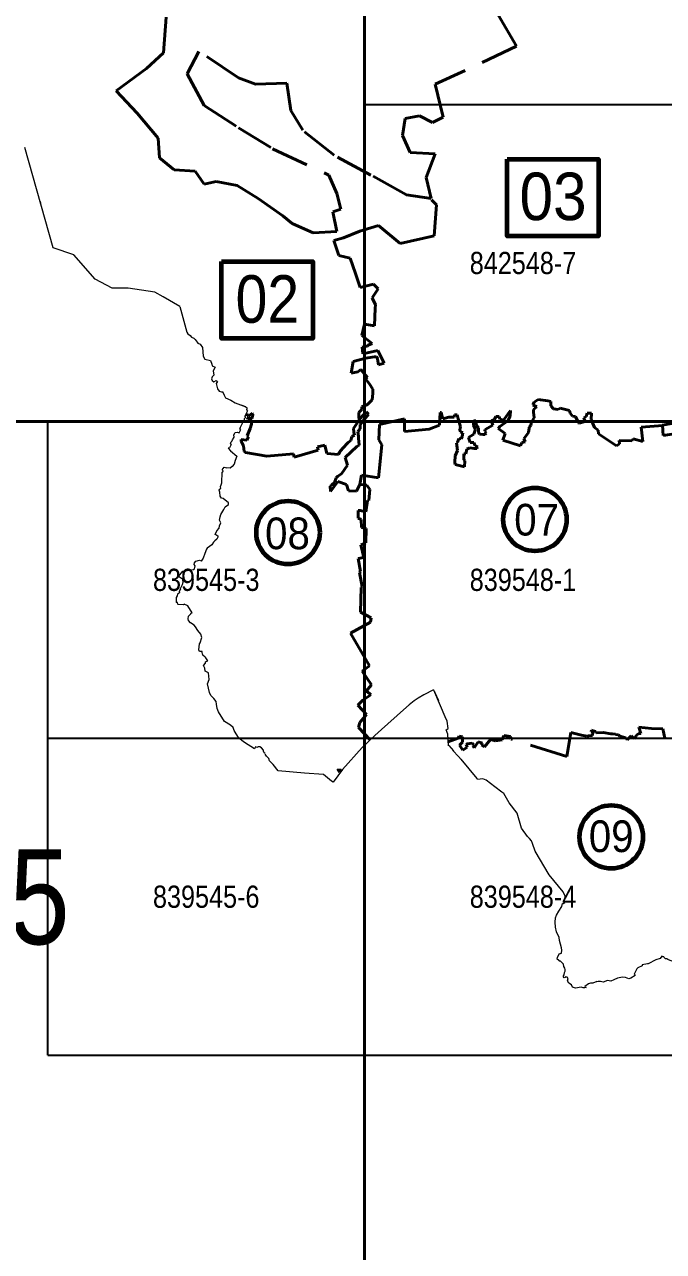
# Model space of a CAD drawing. Header units: metres. Extents: x 543846 to 554854, y 1832074 to 1843071.
# Drawn here: x 546926 to 548944, y 1836380 to 1840252 of the extents above; entities that cross this region are included whole.
import ezdxf
from ezdxf.enums import TextEntityAlignment as Align

# ---------------------------------------------------------------- set-up
doc = ezdxf.new("R2010")
doc.units = ezdxf.units.M
doc.header["$LTSCALE"] = 40
doc.linetypes.add('MEDIUM_DASHED', pattern=[4.5, 3, -1.5])
for name, color, linetype, lineweight in [('2', 7, 'Continuous', 40), ('3', 7, 'Continuous', 25), ('46', 7, 'Continuous', 13), ('50', 7, 'MEDIUM_DASHED', 40), ('51', 7, 'Continuous', 60), ('62', 7, 'Continuous', 13)]:
    doc.layers.add(name, color=color, linetype=linetype, lineweight=lineweight)

msp = doc.modelspace()

# ---------------------------------------------------------------- hatches: boundary and pattern name
at = {"layer": '46'}
msp.add_hatch(color=256, dxfattribs=at).paths.add_polyline_path([(547913.52, 1837902.76), (547925.52, 1837902.76), (547919.52, 1837892.37)])
at = {"layer": '62'}
msp.add_hatch(color=256, dxfattribs=at).paths.add_polyline_path([(547913.52, 1837902.76), (547925.52, 1837902.76), (547919.52, 1837892.37)])

# ---------------------------------------------------------------- linework, layer by layer
at = {"layer": '2'}
for p, q in [((548000, 1833000), (548000, 1842000)), ((545000, 1839000), (554000, 1839000))]:
    msp.add_line(p, q, dxfattribs=at)
at = {"layer": '3'}
for p, q in [((548000, 1840000), (551000, 1840000)), ((547000, 1837000), (547000, 1839000)), ((547000, 1838000), (551000, 1838000)), ((547000, 1837000), (551000, 1837000))]:
    msp.add_line(p, q, dxfattribs=at)
at = {"layer": '46'}
for p, q in [((546975.29, 1839693.86), (546976.71, 1839688.88)), ((547416.43, 1839363.03), (547438.36, 1839281.73)), ((547416.43, 1839363.03), (547438.36, 1839281.73)), ((547624.66, 1839046.1), (547609.92, 1839051.6)), ((547624.66, 1839046.1), (547609.92, 1839051.6)), ((547405.74, 1838429.18), (547405.35, 1838429.12)), ((547405.74, 1838429.18), (547405.35, 1838429.12)), ((548217.28, 1838152.67), (548219.78, 1838147.21)), ((548217.85, 1838152.05), (548221.38, 1838144.24)), ((548217.85, 1838152.05), (548221.38, 1838144.24)), ((548265.09, 1837976.16), (548262.78, 1838012.91)), ((548265.09, 1837976.16), (548262.78, 1838012.91)), ((548265.59, 1837976.75), (548281.09, 1837960.74)), ((548265.59, 1837976.75), (548281.09, 1837960.74))]:
    msp.add_line(p, q, dxfattribs=at)
for points in [[(547416.43, 1839363.03), (547363.84, 1839393.59), (547337.41, 1839407.83), (547253.49, 1839420.6), (547203.39, 1839420.6), (547149.14, 1839449.34), (547082.13, 1839525.97), (547016.91, 1839547.8), (546926.86, 1839864.53)], [(547416.43, 1839363.03), (547363.84, 1839393.59), (547337.41, 1839407.83), (547253.49, 1839420.6), (547203.39, 1839420.6), (547149.14, 1839449.34), (547082.13, 1839525.97), (547016.91, 1839547.8), (546926.86, 1839864.53)], [(547438.37, 1839281.72), (547441.61, 1839276.18), (547448.92, 1839270.69), (547453.66, 1839265.55), (547460.34, 1839262.54), (547464.93, 1839258.8), (547471.8, 1839249.83), (547473.6, 1839247.3), (547481.02, 1839243.3), (547488.44, 1839232.71), (547490.81, 1839206), (547495.91, 1839196.52), (547513.67, 1839191.9), (547517.64, 1839180.72), (547518.4, 1839175.68), (547527.76, 1839170.84), (547521.45, 1839159.48), (547524.09, 1839145.6), (547518.54, 1839140.45), (547516.93, 1839134.77), (547518.32, 1839129.06), (547523.86, 1839125.33), (547531.01, 1839129.03), (547535.89, 1839125.63), (547531.75, 1839119.91), (547535.06, 1839102.84), (547541.24, 1839095.3), (547548.3, 1839093.53)], [(547438.37, 1839281.72), (547441.61, 1839276.18), (547448.92, 1839270.69), (547453.66, 1839265.55), (547460.34, 1839262.54), (547464.93, 1839258.8), (547471.8, 1839249.83), (547473.6, 1839247.3), (547481.02, 1839243.3), (547488.44, 1839232.71), (547490.81, 1839206), (547495.91, 1839196.52), (547513.67, 1839191.9), (547517.64, 1839180.72), (547518.4, 1839175.68), (547527.76, 1839170.84), (547521.45, 1839159.48), (547524.09, 1839145.6), (547518.54, 1839140.45), (547516.93, 1839134.77), (547518.32, 1839129.06), (547523.86, 1839125.33), (547531.01, 1839129.03), (547535.89, 1839125.63), (547531.75, 1839119.91), (547535.06, 1839102.84), (547541.24, 1839095.3), (547548.3, 1839093.53)], [(547548.3, 1839093.53), (547551.94, 1839093.65), (547552.78, 1839091.76), (547556.35, 1839083.06), (547560.52, 1839074.18)], [(547548.3, 1839093.53), (547551.94, 1839093.65), (547552.78, 1839091.76), (547556.35, 1839083.06), (547560.52, 1839074.18)], [(547560.52, 1839074.18), (547577.12, 1839067.23), (547590.92, 1839058.47), (547624.66, 1839046.1), (547624.13, 1839044.63)], [(547560.52, 1839074.18), (547577.12, 1839067.23), (547590.92, 1839058.47), (547624.66, 1839046.1), (547624.13, 1839044.63)], [(547577, 1838929.27), (547578.48, 1838935.02), (547581.82, 1838938.51), (547582.44, 1838941.48), (547588.44, 1838950.59), (547586.65, 1838957.48), (547591.19, 1838964.43), (547597.25, 1838965.52), (547603.68, 1838963.75), (547608.91, 1838974.8), (547605.96, 1838975.35), (547608.02, 1838981.45), (547614.72, 1838994.17), (547617.51, 1839003.56), (547620.85, 1839003.12), (547620.65, 1839009.58), (547623.58, 1839012.48), (547623.95, 1839015.55), (547621.75, 1839015.76), (547631.12, 1839034.43), (547628.52, 1839035.64), (547628.99, 1839042.28), (547624.13, 1839044.63)], [(547577, 1838929.27), (547578.48, 1838935.02), (547581.82, 1838938.51), (547582.44, 1838941.48), (547588.44, 1838950.59), (547586.65, 1838957.48), (547591.19, 1838964.43), (547597.25, 1838965.52), (547603.68, 1838963.75), (547608.91, 1838974.8), (547605.96, 1838975.35), (547608.02, 1838981.45), (547614.72, 1838994.17), (547617.51, 1839003.56), (547620.85, 1839003.12), (547620.65, 1839009.58), (547623.58, 1839012.48), (547623.95, 1839015.55), (547621.75, 1839015.76), (547631.12, 1839034.43), (547628.52, 1839035.64), (547628.99, 1839042.28), (547624.13, 1839044.63)], [(547572.93, 1838915.91), (547569.5, 1838915.23), (547576.31, 1838906.87), (547596.84, 1838890.21), (547591.23, 1838876.39), (547587.69, 1838864.72), (547581.79, 1838857.39), (547575.99, 1838852.48), (547564.29, 1838853.59)], [(547572.93, 1838915.91), (547569.5, 1838915.23), (547576.31, 1838906.87), (547596.84, 1838890.21), (547591.23, 1838876.39), (547587.69, 1838864.72), (547581.79, 1838857.39), (547575.99, 1838852.48), (547564.29, 1838853.59)], [(547576.85, 1838929.13), (547578.27, 1838927.6), (547574.13, 1838918.21), (547574.07, 1838918.09)], [(547576.85, 1838929.13), (547578.27, 1838927.6), (547574.13, 1838918.21), (547574.07, 1838918.09)], [(547537.42, 1838636.89), (547532.62, 1838641.41), (547528.68, 1838642.64), (547533.86, 1838655.05), (547540.85, 1838663.1), (547542.37, 1838670.82), (547545.93, 1838680.3), (547541.42, 1838687.86), (547543.49, 1838699.09), (547546.26, 1838706.04), (547555.02, 1838721.84), (547558.15, 1838726.12), (547559.85, 1838729.84), (547569.95, 1838737.24), (547570.29, 1838743.45), (547552.98, 1838756.33), (547548.41, 1838757.77), (547543.48, 1838763.76), (547542.53, 1838776.58), (547541.25, 1838782.98), (547542.22, 1838786.14), (547545.86, 1838788.02), (547544.96, 1838794.36), (547547.3, 1838799.78), (547548.85, 1838806.51), (547550.43, 1838839.57), (547552.34, 1838841.34), (547552.93, 1838844.38), (547550.75, 1838847.54), (547556.17, 1838855.79), (547564.56, 1838853.36)], [(547537.42, 1838636.89), (547532.62, 1838641.41), (547528.68, 1838642.64), (547533.86, 1838655.05), (547540.85, 1838663.1), (547542.37, 1838670.82), (547545.93, 1838680.3), (547541.42, 1838687.86), (547543.49, 1838699.09), (547546.26, 1838706.04), (547555.02, 1838721.84), (547558.15, 1838726.12), (547559.85, 1838729.84), (547569.95, 1838737.24), (547570.29, 1838743.45), (547552.98, 1838756.33), (547548.41, 1838757.77), (547543.48, 1838763.76), (547542.53, 1838776.58), (547541.25, 1838782.98), (547542.22, 1838786.14), (547545.86, 1838788.02), (547544.96, 1838794.36), (547547.3, 1838799.78), (547548.85, 1838806.51), (547550.43, 1838839.57), (547552.34, 1838841.34), (547552.93, 1838844.38), (547550.75, 1838847.54), (547556.17, 1838855.79), (547564.56, 1838853.36)], [(547537.42, 1838636.89), (547533.81, 1838627.86), (547527.24, 1838622.68), (547523.22, 1838619.05), (547517.96, 1838610.94), (547503.42, 1838599.88), (547501.02, 1838596.55), (547495.22, 1838583.09), (547490.05, 1838568.63), (547483.62, 1838558.93)], [(547537.42, 1838636.89), (547533.81, 1838627.86), (547527.24, 1838622.68), (547523.22, 1838619.05), (547517.96, 1838610.94), (547503.42, 1838599.88), (547501.02, 1838596.55), (547495.22, 1838583.09), (547490.05, 1838568.63), (547483.62, 1838558.93)], [(547417.51, 1838470.99), (547424.61, 1838485.22), (547427.26, 1838492.56), (547426.44, 1838500.01), (547424.9, 1838502.43), (547412.66, 1838510.69), (547425.75, 1838526.88), (547453.95, 1838531.32), (547459.64, 1838532.18), (547463.13, 1838534.33), (547465.54, 1838544.07), (547462.3, 1838548.72), (547463.3, 1838553.97), (547466.7, 1838559.34), (547479.19, 1838562.17), (547483.78, 1838559.54)], [(547417.51, 1838470.99), (547424.61, 1838485.22), (547427.26, 1838492.56), (547426.44, 1838500.01), (547424.9, 1838502.43), (547412.66, 1838510.69), (547425.75, 1838526.88), (547453.95, 1838531.32), (547459.64, 1838532.18), (547463.13, 1838534.33), (547465.54, 1838544.07), (547462.3, 1838548.72), (547463.3, 1838553.97), (547466.7, 1838559.34), (547479.19, 1838562.17), (547483.78, 1838559.54)], [(547418.59, 1838470.37), (547414.7, 1838463.48), (547415.69, 1838459.25), (547411.9, 1838456.45), (547409.6, 1838454.26), (547407.73, 1838449.15), (547405.42, 1838444.64), (547404.59, 1838428.8)], [(547418.59, 1838470.37), (547414.7, 1838463.48), (547415.69, 1838459.25), (547411.9, 1838456.45), (547409.6, 1838454.26), (547407.73, 1838449.15), (547405.42, 1838444.64), (547404.59, 1838428.8)], [(547478.4, 1838297.67), (547480.38, 1838301.09), (547486.17, 1838317.58), (547483.11, 1838328.69), (547473.16, 1838340.17), (547466.35, 1838352.12), (547462.02, 1838356.62), (547449.83, 1838364.74), (547444.35, 1838371.98), (547442.95, 1838376.99), (547444.01, 1838385.24), (547451.73, 1838392.99), (547452.59, 1838396.02), (547455.51, 1838396.34), (547441.85, 1838418.17), (547429.84, 1838422.92), (547427.92, 1838420.57), (547411.53, 1838421.86), (547410.3, 1838423.14), (547408.75, 1838428.32), (547404.59, 1838428.8)], [(547478.4, 1838297.67), (547480.38, 1838301.09), (547486.17, 1838317.58), (547483.11, 1838328.69), (547473.16, 1838340.17), (547466.35, 1838352.12), (547462.02, 1838356.62), (547449.83, 1838364.74), (547444.35, 1838371.98), (547442.95, 1838376.99), (547444.01, 1838385.24), (547451.73, 1838392.99), (547452.59, 1838396.02), (547455.51, 1838396.34), (547441.85, 1838418.17), (547429.84, 1838422.92), (547427.92, 1838420.57), (547411.53, 1838421.86), (547410.3, 1838423.14), (547408.75, 1838428.32), (547404.59, 1838428.8)], [(547652.54, 1837966.19), (547620.61, 1837986.53), (547602.89, 1838000.18), (547588.65, 1838024.07), (547584.94, 1838033.58), (547576.12, 1838041.82), (547557.16, 1838052.96), (547538.94, 1838083.42), (547534.3, 1838094.41), (547531.87, 1838107.17), (547531.4, 1838116), (547523.48, 1838125.19), (547514.24, 1838135.39), (547509.89, 1838144.47), (547504.05, 1838171.49), (547509.42, 1838185.55), (547507.23, 1838206.49), (547496.52, 1838212.22), (547495.71, 1838220.81), (547491.38, 1838229.32), (547497.34, 1838236.68), (547498.1, 1838240.96), (547504.47, 1838243.84), (547505, 1838244.78), (547498.98, 1838253.46), (547496.35, 1838255.5), (547489.49, 1838261.95), (547486.79, 1838270.37), (547487.15, 1838273.27), (547486.78, 1838273.55), (547481.83, 1838273.4), (547479.06, 1838274.29), (547476.65, 1838278.83), (547478.4, 1838297.67)], [(547652.54, 1837966.19), (547620.61, 1837986.53), (547602.89, 1838000.18), (547588.65, 1838024.07), (547584.94, 1838033.58), (547576.12, 1838041.82), (547557.16, 1838052.96), (547538.94, 1838083.42), (547534.3, 1838094.41), (547531.87, 1838107.17), (547531.4, 1838116), (547523.48, 1838125.19), (547514.24, 1838135.39), (547509.89, 1838144.47), (547504.05, 1838171.49), (547509.42, 1838185.55), (547507.23, 1838206.49), (547496.52, 1838212.22), (547495.71, 1838220.81), (547491.38, 1838229.32), (547497.34, 1838236.68), (547498.1, 1838240.96), (547504.47, 1838243.84), (547505, 1838244.78), (547498.98, 1838253.46), (547496.35, 1838255.5), (547489.49, 1838261.95), (547486.79, 1838270.37), (547487.15, 1838273.27), (547486.78, 1838273.55), (547481.83, 1838273.4), (547479.06, 1838274.29), (547476.65, 1838278.83), (547478.4, 1838297.67)], [(548217.28, 1838152.67), (548187.24, 1838137.38), (548168.62, 1838126.03), (548156.88, 1838117.77), (548140.77, 1838105.28), (548123.13, 1838090.18), (548053.47, 1838027.76), (548032.66, 1838009.03), (547992.31, 1837970.74)], [(548217.28, 1838152.67), (548187.24, 1838137.38), (548168.62, 1838126.03), (548156.88, 1838117.77), (548140.77, 1838105.28), (548123.13, 1838090.18), (548053.47, 1838027.76), (548032.66, 1838009.03), (547992.31, 1837970.74)], [(548219.78, 1838147.21), (548221.17, 1838144.19), (548232.78, 1838119.3)], [(548262.78, 1838012.91), (548257, 1838026.67), (548263.79, 1838030.72), (548260.66, 1838054.15), (548254.4, 1838067.22), (548221.17, 1838144.19)], [(548262.78, 1838012.91), (548257, 1838026.67), (548263.79, 1838030.72), (548260.66, 1838054.15), (548254.4, 1838067.22), (548221.17, 1838144.19)], [(547685.91, 1837951.77), (547682.7, 1837954.52), (547680.27, 1837958.79), (547680.82, 1837962.79), (547674.61, 1837969.43), (547669.55, 1837973.1), (547663.42, 1837973.48), (547659.24, 1837970.84), (547655.89, 1837972.93), (547652.65, 1837966.36)], [(547685.91, 1837951.77), (547682.7, 1837954.52), (547680.27, 1837958.79), (547680.82, 1837962.79), (547674.61, 1837969.43), (547669.55, 1837973.1), (547663.42, 1837973.48), (547659.24, 1837970.84), (547655.89, 1837972.93), (547652.65, 1837966.36)], [(547992.31, 1837970.74), (547929.71, 1837901.54), (547900.91, 1837860.95), (547895.54, 1837864.75), (547870.43, 1837885.12)], [(547992.31, 1837970.74), (547929.71, 1837901.54), (547900.91, 1837860.95), (547895.54, 1837864.75), (547870.43, 1837885.12)], [(547870.43, 1837885.12), (547810.16, 1837889.38), (547727.27, 1837897.21), (547711.47, 1837917.53), (547699.27, 1837929), (547698.13, 1837936.24), (547690.69, 1837943.72), (547685.59, 1837949.85)], [(547870.43, 1837885.12), (547810.16, 1837889.38), (547727.27, 1837897.21), (547711.47, 1837917.53), (547699.27, 1837929), (547698.13, 1837936.24), (547690.69, 1837943.72), (547685.59, 1837949.85)], [(548304.31, 1837933.34), (548296.23, 1837942.89), (548278.94, 1837961.19)], [(548304.31, 1837933.34), (548296.23, 1837942.89), (548278.94, 1837961.19)], [(548626.76, 1837515.27), (548582.61, 1837568.57), (548537.94, 1837643.81), (548538.12, 1837643.9), (548529.8, 1837667.79), (548526.45, 1837676.37), (548520.18, 1837683.98), (548514.66, 1837690.28), (548495.03, 1837716.72), (548481.3, 1837764.11), (548456, 1837796.22), (548439.27, 1837825.76), (548433.5, 1837830.2), (548410.7, 1837846.95), (548384.18, 1837867.67), (548373.22, 1837871.54), (548356.88, 1837870.15), (548355.75, 1837872.96), (548304.43, 1837934.17)], [(548626.76, 1837515.27), (548582.61, 1837568.57), (548537.94, 1837643.81), (548538.12, 1837643.9), (548529.8, 1837667.79), (548526.45, 1837676.37), (548520.18, 1837683.98), (548514.66, 1837690.28), (548495.03, 1837716.72), (548481.3, 1837764.11), (548456, 1837796.22), (548439.27, 1837825.76), (548433.5, 1837830.2), (548410.7, 1837846.95), (548384.18, 1837867.67), (548373.22, 1837871.54), (548356.88, 1837870.15), (548355.75, 1837872.96), (548304.43, 1837934.17)], [(548626.69, 1837478.45), (548631.9, 1837482.01), (548630.8, 1837487.61), (548629.12, 1837490.32), (548632.58, 1837493.02), (548633.32, 1837501.9), (548626.76, 1837515.27)], [(548626.69, 1837478.45), (548631.9, 1837482.01), (548630.8, 1837487.61), (548629.12, 1837490.32), (548632.58, 1837493.02), (548633.32, 1837501.9), (548626.76, 1837515.27)], [(548617.7, 1837297.17), (548616.9, 1837295.69), (548608.39, 1837302.7), (548608.73, 1837308.94), (548614.93, 1837320.96), (548618.74, 1837320.66), (548621.77, 1837322.03), (548622.16, 1837331.31), (548621.67, 1837338.63), (548618.65, 1837349.83), (548615.46, 1837362.24), (548614.02, 1837370.75), (548605.64, 1837389.43), (548602.54, 1837403.88), (548601.66, 1837420.08), (548602.85, 1837433.06), (548605.3, 1837441.47), (548612.74, 1837454.37), (548622.38, 1837469.19), (548623.97, 1837474.52), (548624.37, 1837478.51), (548626.69, 1837478.45)], [(548617.7, 1837297.17), (548616.9, 1837295.69), (548608.39, 1837302.7), (548608.73, 1837308.94), (548614.93, 1837320.96), (548618.74, 1837320.66), (548621.77, 1837322.03), (548622.16, 1837331.31), (548621.67, 1837338.63), (548618.65, 1837349.83), (548615.46, 1837362.24), (548614.02, 1837370.75), (548605.64, 1837389.43), (548602.54, 1837403.88), (548601.66, 1837420.08), (548602.85, 1837433.06), (548605.3, 1837441.47), (548612.74, 1837454.37), (548622.38, 1837469.19), (548623.97, 1837474.52), (548624.37, 1837478.51), (548626.69, 1837478.45)], [(548981.67, 1837296.5), (548973.17, 1837301.22), (548971.42, 1837297.33), (548970.44, 1837296.48), (548957.6, 1837301.7), (548953.95, 1837303.67), (548949.71, 1837304.33), (548945.59, 1837307.61), (548945.05, 1837309.96), (548942.49, 1837310.62), (548938.84, 1837312.45), (548933.29, 1837304.92), (548919.25, 1837300.47), (548895.48, 1837288.63), (548893.35, 1837288.28), (548875.76, 1837284.9), (548876.69, 1837281.82), (548862.26, 1837275.44), (548859.45, 1837271.99), (548851.51, 1837255.85)], [(548981.67, 1837296.5), (548973.17, 1837301.22), (548971.42, 1837297.33), (548970.44, 1837296.48), (548957.6, 1837301.7), (548953.95, 1837303.67), (548949.71, 1837304.33), (548945.59, 1837307.61), (548945.05, 1837309.96), (548942.49, 1837310.62), (548938.84, 1837312.45), (548933.29, 1837304.92), (548919.25, 1837300.47), (548895.48, 1837288.63), (548893.35, 1837288.28), (548875.76, 1837284.9), (548876.69, 1837281.82), (548862.26, 1837275.44), (548859.45, 1837271.99), (548851.51, 1837255.85)], [(548732.96, 1837232.45), (548720.51, 1837227.57), (548713.3, 1837227.03), (548707.35, 1837224.61), (548695.16, 1837216.95), (548696.21, 1837214.89), (548699.97, 1837213.9), (548695.55, 1837212.54), (548690.38, 1837212.56), (548683.67, 1837214.12), (548665.94, 1837211.18), (548655.95, 1837214.62), (548652.96, 1837221.93), (548644.74, 1837227.45), (548641.05, 1837234.98), (548642.87, 1837241.94), (548639.34, 1837246.13), (548634.6, 1837246.68), (548632.91, 1837244.92), (548630.01, 1837244.09), (548627.49, 1837247.15), (548627.69, 1837250.16), (548629.7, 1837253.5), (548630.64, 1837260.74), (548633.38, 1837265.25), (548632.98, 1837270.38), (548632.18, 1837274.25), (548629.03, 1837279.59), (548627.65, 1837287.01), (548618.65, 1837296.46), (548617.52, 1837297.27)], [(548732.96, 1837232.45), (548720.51, 1837227.57), (548713.3, 1837227.03), (548707.35, 1837224.61), (548695.16, 1837216.95), (548696.21, 1837214.89), (548699.97, 1837213.9), (548695.55, 1837212.54), (548690.38, 1837212.56), (548683.67, 1837214.12), (548665.94, 1837211.18), (548655.95, 1837214.62), (548652.96, 1837221.93), (548644.74, 1837227.45), (548641.05, 1837234.98), (548642.87, 1837241.94), (548639.34, 1837246.13), (548634.6, 1837246.68), (548632.91, 1837244.92), (548630.01, 1837244.09), (548627.49, 1837247.15), (548627.69, 1837250.16), (548629.7, 1837253.5), (548630.64, 1837260.74), (548633.38, 1837265.25), (548632.98, 1837270.38), (548632.18, 1837274.25), (548629.03, 1837279.59), (548627.65, 1837287.01), (548618.65, 1837296.46), (548617.52, 1837297.27)], [(548851.35, 1837255.73), (548854.64, 1837251.8), (548840.36, 1837242.48), (548834.5, 1837241.04), (548823.23, 1837245.21), (548814.5, 1837246.25), (548798.68, 1837242.88), (548786.57, 1837237.44), (548777, 1837233.58), (548766.39, 1837235.14), (548752.7, 1837230.41), (548744.83, 1837232.15), (548737.64, 1837232.61), (548733.14, 1837231.03), (548732.96, 1837232.45)], [(548851.35, 1837255.73), (548854.64, 1837251.8), (548840.36, 1837242.48), (548834.5, 1837241.04), (548823.23, 1837245.21), (548814.5, 1837246.25), (548798.68, 1837242.88), (548786.57, 1837237.44), (548777, 1837233.58), (548766.39, 1837235.14), (548752.7, 1837230.41), (548744.83, 1837232.15), (548737.64, 1837232.61), (548733.14, 1837231.03), (548732.96, 1837232.45)], [(548851.35, 1837255.73), (548854.64, 1837251.8), (548840.36, 1837242.48), (548834.5, 1837241.04), (548823.23, 1837245.21), (548814.5, 1837246.25), (548798.68, 1837242.88), (548786.57, 1837237.44), (548777, 1837233.58), (548766.39, 1837235.14), (548752.7, 1837230.41), (548744.83, 1837232.15), (548737.64, 1837232.61), (548733.14, 1837231.03), (548732.96, 1837232.45)], [(548851.35, 1837255.73), (548854.64, 1837251.8), (548840.36, 1837242.48), (548834.5, 1837241.04), (548823.23, 1837245.21), (548814.5, 1837246.25), (548798.68, 1837242.88), (548786.57, 1837237.44), (548777, 1837233.58), (548766.39, 1837235.14), (548752.7, 1837230.41), (548744.83, 1837232.15), (548737.64, 1837232.61), (548733.14, 1837231.03), (548732.96, 1837232.45)]]:
    msp.add_lwpolyline(points, dxfattribs=at)
msp.add_lwpolyline([(547913.52, 1837902.76), (547925.52, 1837902.76), (547919.52, 1837892.37)], close=True, dxfattribs=at)
at = {"layer": '50'}
for points in [[(548422.01, 1840283.53), (548480.03, 1840184), (548223.07, 1840063.74), (548247.93, 1839960.06), (548214.78, 1839943.47), (548173.33, 1839964.21), (548127.74, 1839955.91), (548119.45, 1839902), (548144.32, 1839848.09), (548223.07, 1839843.94), (548194.05, 1839769.3), (548210.63, 1839702.94), (548131.89, 1839715.38), (548019.98, 1839777.59), (547903.94, 1839839.8), (547804.47, 1839918.59), (547767.16, 1839980.8), (547754.73, 1840067.89), (547655.26, 1840063.74), (547601.38, 1840084.47), (547477.05, 1840167.42), (547439.74, 1840096.92), (547493.62, 1839997.38), (547601.38, 1839926.88), (547709.14, 1839860.53), (547887.36, 1839777.59), (547912.22, 1839719.53), (547924.66, 1839669.77), (547899.79, 1839661.47), (547912.22, 1839599.26), (547837.62, 1839595.12), (547771.31, 1839624.15), (547742.3, 1839649.03), (547663.55, 1839702.94), (547597.24, 1839744.41), (547530.92, 1839756.85), (547493.62, 1839748.56), (547464.61, 1839790.03), (547398.3, 1839794.18), (547352.71, 1839831.5), (547348.56, 1839893.71), (547282.25, 1839972.5), (547215.94, 1840043), (547311.26, 1840113.5), (547365.14, 1840163.27), (547373.43, 1840275.24)], [(547982.9, 1839007.03), (547981.35, 1839013.25), (547981.35, 1839028.04), (547991.46, 1839037.38), (547991.46, 1839045.94), (548009.35, 1839053.72), (548024.13, 1839067.73), (548026.46, 1839087.96), (548026.46, 1839101.19), (548014.79, 1839119.87), (548002.35, 1839133.88), (548009.35, 1839138.55), (547987.57, 1839164.23), (547978.24, 1839156.44), (547958.02, 1839151.78), (547963.46, 1839189.13), (548003.9, 1839199.25), (548037.35, 1839204.69), (548040.46, 1839196.91), (548043.57, 1839178.23), (548062.23, 1839183.68), (548042.01, 1839224.15), (547994.57, 1839213.25), (547992.24, 1839234.27), (548008.57, 1839237.39), (548010.9, 1839240.5), (548024.12, 1839245.95), (547991.46, 1839270.85), (548000.01, 1839306.65), (548031.13, 1839301.2), (548033.46, 1839357.23), (548034.24, 1839368.13), (548024.13, 1839389.92), (548042.79, 1839418.71), (548028.02, 1839432.72), (547986.02, 1839422.6), (547971.24, 1839466.96), (547954.14, 1839515.2), (547918.36, 1839523.76), (547902.8, 1839571.23), (547933.14, 1839579.02), (547984.47, 1839600.04), (548044.36, 1839618.71), (548111.72, 1839561.18), (548219.11, 1839585.69), (548226.65, 1839683.73), (548211.58, 1839698.81)], [(548400.33, 1839001.47), (548410.59, 1839005.58), (548414.7, 1839015.33), (548424.44, 1839015.84), (548426.5, 1839007.12), (548438.3, 1839004.04), (548460.35, 1839034.83), (548459.84, 1839016.87), (548452.66, 1839001.47), (548427.01, 1838983.5), (548421.37, 1838977.86), (548443.94, 1838961.95), (548436.76, 1838940.9), (548492.16, 1838922.94), (548496.78, 1838933.72), (548507.04, 1838935.25), (548502.42, 1838945.01), (548517.81, 1838964.51), (548519.86, 1838978.88), (548519.86, 1838981.96), (548524.48, 1838986.58), (548526.02, 1838994.28), (548527.56, 1838999.42), (548535.76, 1839011.74), (548533.71, 1839028.67), (548533.71, 1839037.4), (548543.97, 1839045.61), (548530.63, 1839052.79), (548535.24, 1839061.01), (548547.56, 1839069.22), (548578.85, 1839065.11), (548587.57, 1839062.55), (548588.08, 1839049.2), (548596.8, 1839039.96), (548610.65, 1839037.91), (548617.32, 1839042.02), (548646.56, 1839034.83), (548648.61, 1839025.59), (548655.8, 1839016.35), (548666.06, 1839015.84), (548675.29, 1838995.82), (548677.86, 1838994.28), (548696.32, 1838999.41), (548691.71, 1839011.22), (548699.91, 1839015.84), (548702.99, 1839026.1), (548716.33, 1839026.1), (548715.3, 1839006.09), (548725.77, 1838980.74), (548737.05, 1838972.53), (548738.07, 1838960.23), (548795, 1838923.21), (548804.43, 1838929.1), (548803.25, 1838939.72), (548843.33, 1838938.54), (548848.04, 1838944.44), (548878.7, 1838936.18), (548872.8, 1838982.18), (548941.17, 1838986.9)], [(547984.46, 1838801.29), (547974.22, 1838779.94), (547949.24, 1838780.7), (547943.19, 1838800.39), (547915.18, 1838810.24), (547892.48, 1838779.18), (547890.96, 1838795.09), (547896.26, 1838799.63), (547905.34, 1838807.21), (547910.64, 1838821.6), (547915.18, 1838826.9), (547927.29, 1838834.47), (547945.46, 1838861.74), (547938.65, 1838885.97), (547974.98, 1838920.81), (547982.55, 1838925.36), (547980.28, 1838946.56), (547981.04, 1838952.62), (547978.77, 1838968.53), (547985.58, 1838976.1), (547985.58, 1838990.49), (548012.07, 1839022.3), (548004.5, 1839030.63), (547986.33, 1839009.42), (547965.14, 1838977.61), (547965.9, 1838966.25), (547968.17, 1838956.41), (547959.84, 1838951.86), (547956.81, 1838939.75), (547948.49, 1838932.93), (547930.32, 1838914.75), (547921.24, 1838903.39), (547917.45, 1838895.06), (547880.36, 1838898.85), (547874, 1838925.1), (547851.11, 1838919.93), (547853.32, 1838909.58), (547778.01, 1838887.42), (547775.06, 1838897.76), (547690.89, 1838890.37), (547624.43, 1838902.19), (547619.91, 1838904.71), (547617.2, 1838923.15), (547610.15, 1838937.78), (547610.69, 1838942.66), (547628.03, 1838941.04), (547632.91, 1838951.34), (547629.12, 1838954.59), (547638.33, 1838977.9), (547643.2, 1838991.46), (547643.2, 1839001.22), (547637.24, 1839005.55), (547631.28, 1839007.18), (547630.52, 1839011.84), (547633.38, 1839013.94), (547634.67, 1839011.17), (547644.07, 1839010.41), (547646.52, 1839012.24), (547647.36, 1839022.56), (547644.83, 1839026.07), (547634.37, 1839018.05), (547631.09, 1839020.83), (547624.62, 1839021.47)], [(548017.81, 1837994.94), (547980.47, 1838033.85), (547985.35, 1838050.22), (548005.7, 1838074.92), (547978.72, 1838104.21), (547994.78, 1838120), (548019.47, 1838137.52), (548007.41, 1838148.72), (548004.26, 1838147.29), (548022.18, 1838168.28), (547992.77, 1838211.59), (548014.96, 1838228.25), (547955.59, 1838332.08), (548018.85, 1838366.51), (548021.08, 1838379.84), (547987.23, 1838397.61), (547989.45, 1838475.9), (547992.22, 1838478.12), (547983.9, 1838523.65), (547986.67, 1838525.87), (547979.46, 1838566.96), (547997.21, 1838570.85), (547988.34, 1838610.82), (548003.87, 1838616.93), (548004.43, 1838661.91), (547990.56, 1838664.69), (547988.9, 1838690.79), (547979.46, 1838694.67), (547979.46, 1838719.11), (547985.57, 1838719.11), (548003.88, 1838714.11), (548008.88, 1838750.2), (548013.32, 1838750.76), (548016.65, 1838784.63), (548006.66, 1838798.51), (547984.46, 1838801.29), (547990.56, 1838830.16), (548043.78, 1838821.79), (548054, 1838926.11), (548044.8, 1838941.45), (548046.85, 1838990.54), (548125.55, 1839007.93), (548125.54, 1838968.04), (548204.25, 1838975.2), (548236.74, 1838987.97), (548238.68, 1839027.74), (548242.58, 1839027.74), (548242.58, 1839022.67), (548246.87, 1839007.85), (548265.96, 1839013.7), (548282.72, 1839013.31), (548283.5, 1839020.72), (548288.56, 1839020.72), (548291.99, 1839021.03), (548295.21, 1839008.46), (548302.94, 1838982.69), (548301.97, 1838979.15), (548301.97, 1838975.93), (548299.07, 1838975.28), (548302.62, 1838967.23), (548310.02, 1838963.69), (548308.41, 1838952.09), (548304.41, 1838945), (548297.23, 1838946.54), (548293.64, 1838933.2), (548290.56, 1838932.68), (548293.64, 1838908.56), (548285.43, 1838891.11), (548284.41, 1838871.09), (548285.43, 1838864.42), (548315.7, 1838856.2), (548316.21, 1838875.71), (548313.65, 1838878.79), (548313.65, 1838897.27), (548319.29, 1838897.78), (548322.37, 1838912.15), (548332.11, 1838916.26), (548345.96, 1838914.72), (548354.69, 1838914.21), (548357.25, 1838918.83), (548349.04, 1838922.93), (548344.94, 1838933.2), (548333.65, 1838933.71), (548328.01, 1838949.62), (548344.43, 1838959.89), (548349.56, 1838975.29), (548343.91, 1838986.58), (548343.91, 1839002.49), (548350.07, 1839001.47), (548353.66, 1838987.09), (548359.3, 1838979.91), (548359.3, 1838965.54), (548362.38, 1838959.38), (548373.67, 1838958.35), (548379.31, 1838958.35), (548383.41, 1838962.97), (548379.3, 1838969.13), (548380.84, 1838974.78), (548404.95, 1838987.61), (548400.33, 1839001.47)], [(548984.43, 1838961.52), (548942.72, 1838955.56), (548940.56, 1838988.62), (548997.97, 1838998.37)], [(548947.99, 1838000.7), (548941.8, 1838030.05), (548905.31, 1838030.29), (548865.26, 1838035.54), (548872.39, 1838015.39), (548865.06, 1838013.76), (548856.98, 1838010.08), (548857.68, 1838005.44), (548850.79, 1837998.96), (548841.64, 1838007.69), (548829.41, 1837995.16), (548824.9, 1838001.64), (548805.63, 1838006.71), (548801.69, 1838010.79), (548792.55, 1838011.49), (548792.13, 1838013.32), (548782.85, 1838013.9), (548777.37, 1838014.47), (548753.31, 1838018.07), (548732.71, 1838017.41), (548729.72, 1838018.97), (548729.82, 1838021.79), (548721.08, 1838023.12), (548716.08, 1838026.01), (548715.55, 1838020.31), (548720.62, 1838017.79), (548719.27, 1838009.07), (548706.88, 1838007.52), (548701.46, 1838007.13), (548684.62, 1838009.26), (548651.14, 1838018.37), (548638.35, 1837942.91), (548462.63, 1837997.32), (548460.83, 1838005.44), (548439.71, 1838009.04), (548434.76, 1837994.65), (548411.84, 1837992.4), (548397.46, 1837996), (548378.59, 1837972.61), (548368.7, 1837978.01), (548372.29, 1837984.76), (548358.81, 1837988.35), (548346.23, 1837969.47), (548342.18, 1837976.21), (548344.43, 1837981.61), (548339.49, 1837984.76), (548325.11, 1837982.06), (548320.61, 1837979.81), (548324.21, 1837971.71), (548309.83, 1837962.72), (548300.05, 1837977.78), (548308.81, 1837987.9), (548309.49, 1838004.76), (548298.7, 1838006.79), (548295.33, 1838000.04), (548264.31, 1837988.57)]]:
    msp.add_lwpolyline(points, dxfattribs=at)
at = {"layer": '51'}
for points in [[(548450.32, 1839827.44), (548737.94, 1839827.44), (548737.94, 1839584.72), (548450.32, 1839584.72)], [(547548.5, 1839504.24), (547836.12, 1839504.24), (547836.12, 1839261.52), (547548.5, 1839261.52)]]:
    msp.add_lwpolyline(points, close=True, dxfattribs=at)
for centre in [(548537.81, 1838690.68), (547758.17, 1838649.24), (548778.7, 1837688.63)]:
    msp.add_circle(centre, 100, dxfattribs=at)
at = {"layer": '62'}
for p, q in [((546975.29, 1839693.86), (546976.71, 1839688.88)), ((548217.28, 1838152.67), (548219.78, 1838147.21))]:
    msp.add_line(p, q, dxfattribs=at)
msp.add_lwpolyline([(548219.78, 1838147.21), (548221.17, 1838144.19), (548232.78, 1838119.3)], dxfattribs=at)
msp.add_lwpolyline([(547913.52, 1837902.76), (547925.52, 1837902.76), (547919.52, 1837892.37)], close=True, dxfattribs=at)

# ---------------------------------------------------------------- texts
at = {"layer": '2', "width": 0.85}
msp.add_text('839545', height=300, dxfattribs=at).set_placement((546500, 1837350), align=Align.CENTER)
at = {"layer": '3', "width": 0.85}
for s, p in [('842548-7', (548500.01, 1839465)), ('839545-3', (547500, 1838465)), ('839548-1', (548500, 1838465)), ('839545-6', (547499.98, 1837464.99)), ('839548-4', (548500, 1837465))]:
    msp.add_text(s, height=70, dxfattribs=at).set_placement(p, align=Align.CENTER)
at = {"layer": '51'}
for s, height, width, p in [('03', 150, 0.95, (548594.96, 1839635.12)), ('02', 150, 0.9, (547692.95, 1839311.32)), ('07', 100, 0.95, (548542.93, 1838639.74)), ('08', 100, 0.95, (547756.47, 1838596.62)), ('09', 100, 0.95, (548778.5, 1837640.83))]:
    msp.add_text(s, height=height, dxfattribs=dict(at, width=width)).set_placement(p, align=Align.CENTER)

doc.saveas('drawing.dxf')
